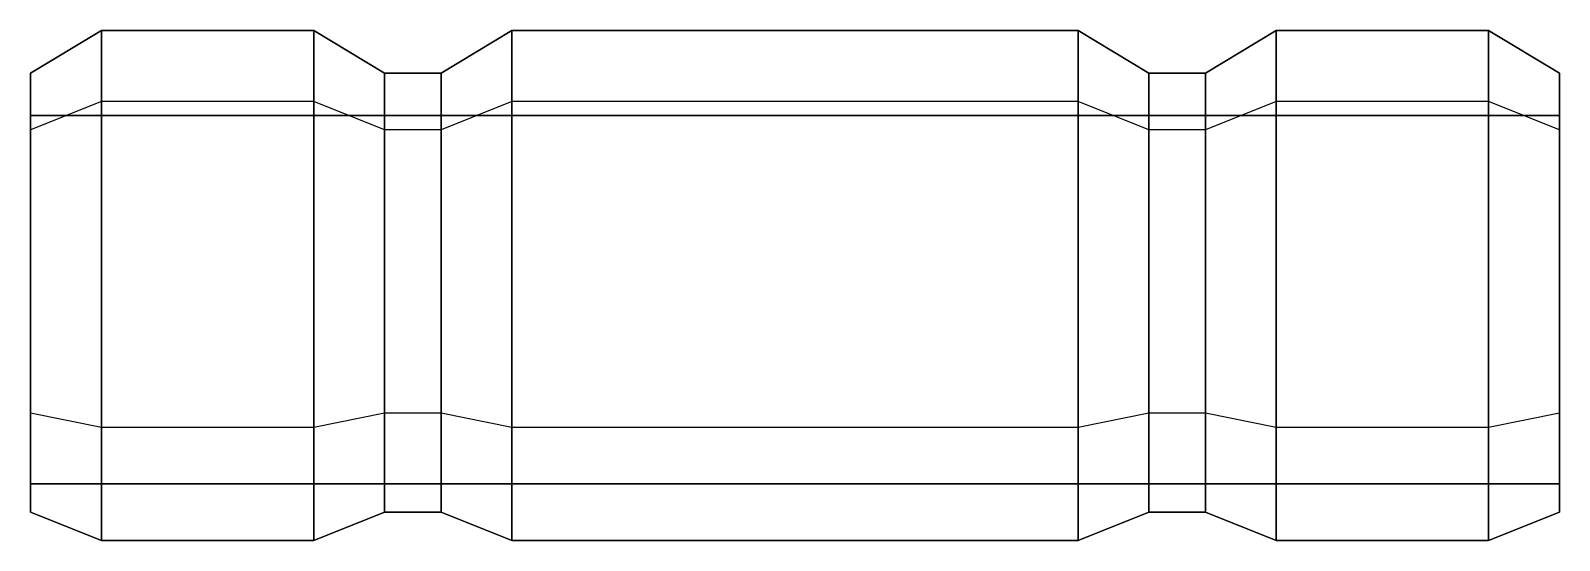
# Model space of a CAD drawing. Extents: x -0.54 to 0.54, y 1.26 to 1.62.
import ezdxf

# ---------------------------------------------------------------- set-up
doc = ezdxf.new("R2010")
doc.units = 0
doc.layers.add('TENT2', color=3, linetype='CONTINUOUS')

msp = doc.modelspace()

# ---------------------------------------------------------------- linework, layer by layer
at = {"layer": 'TENT2'}
for points in [[(-0.49, 1.56, 1.34), (-0.49, 1.62, 1.3), (-0.54, 1.59, 1.3), (-0.54, 1.56, 1.32)], [(-0.49, 1.62, 1.18), (-0.49, 1.57, 1.12), (-0.54, 1.55, 1.13), (-0.54, 1.59, 1.18)], [(-0.49, 1.62, 1.3), (-0.49, 1.62, 1.18), (-0.54, 1.59, 1.18), (-0.54, 1.59, 1.3)], [(-0.34, 1.62, 1.3), (-0.34, 1.62, 1.18), (-0.49, 1.62, 1.18), (-0.49, 1.62, 1.3)], [(-0.34, 1.62, 1.18), (-0.34, 1.57, 1.12), (-0.49, 1.57, 1.12), (-0.49, 1.62, 1.18)], [(-0.34, 1.56, 1.34), (-0.34, 1.62, 1.3), (-0.49, 1.62, 1.3), (-0.49, 1.56, 1.34)], [(-0.29, 1.56, 1.32), (-0.29, 1.59, 1.3), (-0.34, 1.62, 1.3), (-0.34, 1.56, 1.34)], [(-0.29, 1.59, 1.18), (-0.29, 1.55, 1.13), (-0.34, 1.57, 1.12), (-0.34, 1.62, 1.18)], [(-0.29, 1.59, 1.3), (-0.29, 1.59, 1.18), (-0.34, 1.62, 1.18), (-0.34, 1.62, 1.3)], [(-0.2, 1.62, 1.18), (-0.2, 1.57, 1.12), (-0.25, 1.55, 1.13), (-0.25, 1.59, 1.18)], [(-0.2, 1.62, 1.3), (-0.2, 1.62, 1.18), (-0.25, 1.59, 1.18), (-0.25, 1.59, 1.3)], [(-0.2, 1.56, 1.34), (-0.2, 1.62, 1.3), (-0.25, 1.59, 1.3), (-0.25, 1.56, 1.32)], [(0.2, 1.56, 1.34), (0.2, 1.62, 1.3), (-0.2, 1.62, 1.3), (-0.2, 1.56, 1.34)], [(0.2, 1.62, 1.3), (0.2, 1.62, 1.18), (-0.2, 1.62, 1.18), (-0.2, 1.62, 1.3)], [(0.2, 1.62, 1.18), (0.2, 1.57, 1.12), (-0.2, 1.57, 1.12), (-0.2, 1.62, 1.18)], [(0.25, 1.59, 1.18), (0.25, 1.55, 1.13), (0.2, 1.57, 1.12), (0.2, 1.62, 1.18)], [(0.25, 1.59, 1.3), (0.25, 1.59, 1.18), (0.2, 1.62, 1.18), (0.2, 1.62, 1.3)], [(0.25, 1.56, 1.32), (0.25, 1.59, 1.3), (0.2, 1.62, 1.3), (0.2, 1.56, 1.34)], [(0.34, 1.56, 1.34), (0.34, 1.62, 1.3), (0.29, 1.59, 1.3), (0.29, 1.56, 1.32)], [(0.34, 1.62, 1.18), (0.34, 1.57, 1.12), (0.29, 1.55, 1.13), (0.29, 1.59, 1.18)], [(0.34, 1.62, 1.3), (0.34, 1.62, 1.18), (0.29, 1.59, 1.18), (0.29, 1.59, 1.3)], [(0.49, 1.56, 1.34), (0.49, 1.62, 1.3), (0.34, 1.62, 1.3), (0.34, 1.56, 1.34)], [(0.49, 1.62, 1.18), (0.49, 1.57, 1.12), (0.34, 1.57, 1.12), (0.34, 1.62, 1.18)], [(0.49, 1.62, 1.3), (0.49, 1.62, 1.18), (0.34, 1.62, 1.18), (0.34, 1.62, 1.3)], [(0.54, 1.56, 1.32), (0.54, 1.59, 1.3), (0.49, 1.62, 1.3), (0.49, 1.56, 1.34)], [(0.54, 1.59, 1.3), (0.54, 1.59, 1.18), (0.49, 1.62, 1.18), (0.49, 1.62, 1.3)], [(0.54, 1.59, 1.18), (0.54, 1.55, 1.13), (0.49, 1.57, 1.12), (0.49, 1.62, 1.18)], [(-0.54, 1.59, 1.18), (-0.54, 1.55, 1.13), (-0.54, 1.35, 1.14), (-0.54, 1.28, 1.18)], [(-0.54, 1.59, 1.3), (-0.54, 1.59, 1.18), (-0.54, 1.28, 1.18), (-0.54, 1.28, 1.31)], [(-0.54, 1.56, 1.32), (-0.54, 1.59, 1.3), (-0.54, 1.28, 1.31), (-0.54, 1.3, 1.33)], [(-0.25, 1.56, 1.32), (-0.25, 1.59, 1.3), (-0.29, 1.59, 1.3), (-0.29, 1.56, 1.32)], [(-0.25, 1.59, 1.3), (-0.25, 1.59, 1.18), (-0.29, 1.59, 1.18), (-0.29, 1.59, 1.3)], [(-0.25, 1.59, 1.18), (-0.25, 1.55, 1.13), (-0.29, 1.55, 1.13), (-0.29, 1.59, 1.18)], [(0.29, 1.59, 1.18), (0.29, 1.55, 1.13), (0.25, 1.55, 1.13), (0.25, 1.59, 1.18)], [(0.29, 1.59, 1.3), (0.29, 1.59, 1.18), (0.25, 1.59, 1.18), (0.25, 1.59, 1.3)], [(0.29, 1.56, 1.32), (0.29, 1.59, 1.3), (0.25, 1.59, 1.3), (0.25, 1.56, 1.32)], [(0.54, 1.3, 1.33), (0.54, 1.28, 1.31), (0.54, 1.59, 1.3), (0.54, 1.56, 1.32)], [(0.54, 1.28, 1.31), (0.54, 1.28, 1.18), (0.54, 1.59, 1.18), (0.54, 1.59, 1.3)], [(0.54, 1.28, 1.18), (0.54, 1.35, 1.14), (0.54, 1.55, 1.13), (0.54, 1.59, 1.18)], [(-0.49, 1.3, 1.35), (-0.49, 1.56, 1.34), (-0.54, 1.56, 1.32), (-0.54, 1.3, 1.33)], [(-0.34, 1.3, 1.35), (-0.34, 1.56, 1.34), (-0.49, 1.56, 1.34), (-0.49, 1.3, 1.35)], [(-0.29, 1.3, 1.33), (-0.29, 1.56, 1.32), (-0.34, 1.56, 1.34), (-0.34, 1.3, 1.35)], [(-0.25, 1.3, 1.33), (-0.25, 1.56, 1.32), (-0.29, 1.56, 1.32), (-0.29, 1.3, 1.33)], [(-0.2, 1.3, 1.35), (-0.2, 1.56, 1.34), (-0.25, 1.56, 1.32), (-0.25, 1.3, 1.33)], [(0.2, 1.3, 1.35), (0.2, 1.56, 1.34), (-0.2, 1.56, 1.34), (-0.2, 1.3, 1.35)], [(0.25, 1.3, 1.33), (0.25, 1.56, 1.32), (0.2, 1.56, 1.34), (0.2, 1.3, 1.35)], [(0.29, 1.3, 1.33), (0.29, 1.56, 1.32), (0.25, 1.56, 1.32), (0.25, 1.3, 1.33)], [(0.34, 1.3, 1.35), (0.34, 1.56, 1.34), (0.29, 1.56, 1.32), (0.29, 1.3, 1.33)], [(0.49, 1.3, 1.35), (0.49, 1.56, 1.34), (0.34, 1.56, 1.34), (0.34, 1.3, 1.35)], [(0.54, 1.3, 1.33), (0.54, 1.56, 1.32), (0.49, 1.56, 1.34), (0.49, 1.3, 1.35)], [(-0.49, 1.34, 1.13), (-0.49, 1.26, 1.17), (-0.54, 1.28, 1.18), (-0.54, 1.35, 1.14)], [(-0.34, 1.34, 1.13), (-0.34, 1.26, 1.17), (-0.49, 1.26, 1.17), (-0.49, 1.34, 1.13)], [(-0.29, 1.35, 1.14), (-0.29, 1.28, 1.18), (-0.34, 1.26, 1.17), (-0.34, 1.34, 1.13)], [(-0.25, 1.35, 1.14), (-0.25, 1.28, 1.18), (-0.29, 1.28, 1.18), (-0.29, 1.35, 1.14)], [(-0.2, 1.34, 1.13), (-0.2, 1.26, 1.17), (-0.25, 1.28, 1.18), (-0.25, 1.35, 1.14)], [(0.2, 1.34, 1.13), (0.2, 1.26, 1.17), (-0.2, 1.26, 1.17), (-0.2, 1.34, 1.13)], [(0.25, 1.35, 1.14), (0.25, 1.28, 1.18), (0.2, 1.26, 1.17), (0.2, 1.34, 1.13)], [(0.29, 1.35, 1.14), (0.29, 1.28, 1.18), (0.25, 1.28, 1.18), (0.25, 1.35, 1.14)], [(0.34, 1.34, 1.13), (0.34, 1.26, 1.17), (0.29, 1.28, 1.18), (0.29, 1.35, 1.14)], [(0.49, 1.34, 1.13), (0.49, 1.26, 1.17), (0.34, 1.26, 1.17), (0.34, 1.34, 1.13)], [(0.54, 1.35, 1.14), (0.54, 1.28, 1.18), (0.49, 1.26, 1.17), (0.49, 1.34, 1.13)], [(-0.49, 1.26, 1.31), (-0.49, 1.3, 1.35), (-0.54, 1.3, 1.33), (-0.54, 1.28, 1.31)], [(-0.34, 1.26, 1.31), (-0.34, 1.3, 1.35), (-0.49, 1.3, 1.35), (-0.49, 1.26, 1.31)], [(-0.29, 1.28, 1.31), (-0.29, 1.3, 1.33), (-0.34, 1.3, 1.35), (-0.34, 1.26, 1.31)], [(-0.25, 1.28, 1.31), (-0.25, 1.3, 1.33), (-0.29, 1.3, 1.33), (-0.29, 1.28, 1.31)], [(-0.2, 1.26, 1.31), (-0.2, 1.3, 1.35), (-0.25, 1.3, 1.33), (-0.25, 1.28, 1.31)], [(0.2, 1.26, 1.31), (0.2, 1.3, 1.35), (-0.2, 1.3, 1.35), (-0.2, 1.26, 1.31)], [(0.25, 1.28, 1.31), (0.25, 1.3, 1.33), (0.2, 1.3, 1.35), (0.2, 1.26, 1.31)], [(0.29, 1.28, 1.31), (0.29, 1.3, 1.33), (0.25, 1.3, 1.33), (0.25, 1.28, 1.31)], [(0.34, 1.26, 1.31), (0.34, 1.3, 1.35), (0.29, 1.3, 1.33), (0.29, 1.28, 1.31)], [(0.49, 1.26, 1.31), (0.49, 1.3, 1.35), (0.34, 1.3, 1.35), (0.34, 1.26, 1.31)], [(0.54, 1.28, 1.31), (0.54, 1.3, 1.33), (0.49, 1.3, 1.35), (0.49, 1.26, 1.31)], [(-0.49, 1.26, 1.17), (-0.49, 1.26, 1.31), (-0.54, 1.28, 1.31), (-0.54, 1.28, 1.18)], [(-0.29, 1.28, 1.18), (-0.29, 1.28, 1.31), (-0.34, 1.26, 1.31), (-0.34, 1.26, 1.17)], [(-0.25, 1.28, 1.18), (-0.25, 1.28, 1.31), (-0.29, 1.28, 1.31), (-0.29, 1.28, 1.18)], [(-0.2, 1.26, 1.17), (-0.2, 1.26, 1.31), (-0.25, 1.28, 1.31), (-0.25, 1.28, 1.18)], [(0.25, 1.28, 1.18), (0.25, 1.28, 1.31), (0.2, 1.26, 1.31), (0.2, 1.26, 1.17)], [(0.29, 1.28, 1.18), (0.29, 1.28, 1.31), (0.25, 1.28, 1.31), (0.25, 1.28, 1.18)], [(0.34, 1.26, 1.17), (0.34, 1.26, 1.31), (0.29, 1.28, 1.31), (0.29, 1.28, 1.18)], [(0.54, 1.28, 1.18), (0.54, 1.28, 1.31), (0.49, 1.26, 1.31), (0.49, 1.26, 1.17)], [(-0.34, 1.26, 1.17), (-0.34, 1.26, 1.31), (-0.49, 1.26, 1.31), (-0.49, 1.26, 1.17)], [(0.2, 1.26, 1.17), (0.2, 1.26, 1.31), (-0.2, 1.26, 1.31), (-0.2, 1.26, 1.17)], [(0.49, 1.26, 1.17), (0.49, 1.26, 1.31), (0.34, 1.26, 1.31), (0.34, 1.26, 1.17)]]:
    msp.add_3dface(points, dxfattribs=at)

doc.saveas('drawing.dxf')
